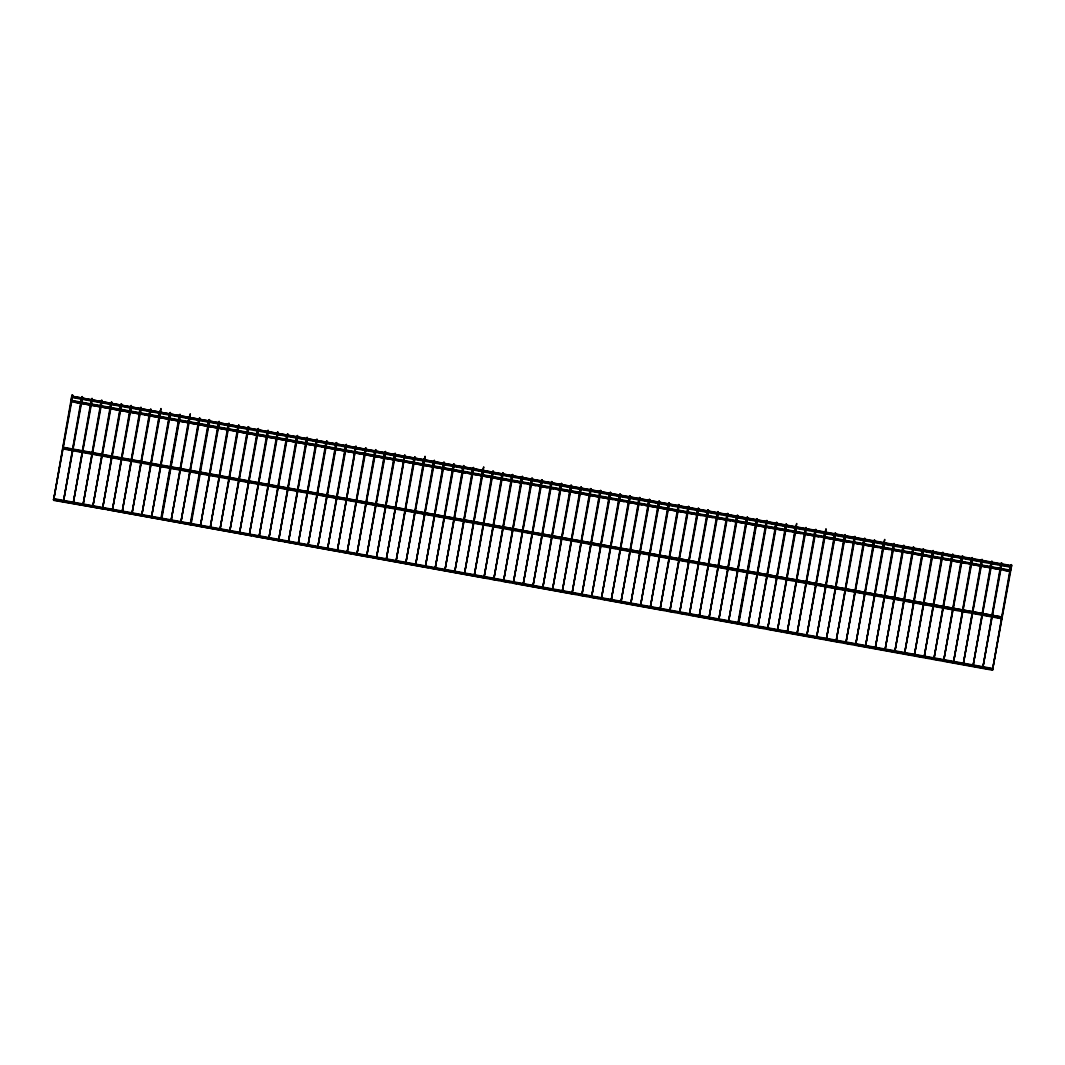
<?xml version="1.0" encoding="UTF-8"?>
<svg xmlns="http://www.w3.org/2000/svg" width="1065" height="1065" viewBox="0 0 1065 1065"><rect width="100%" height="100%" fill="white"/><g stroke="black" fill="none" stroke-linecap="round" stroke-linejoin="round"><path stroke-width="1.5" d="M992.487 670.191L53.623 499.951L53.849 498.673L992.78 668.501L992.474 670.231L1011.231 565.409L1011.098 566.101M62.862 448.352L62.955 447.766M1010.126 571.306L71.169 401.598L72.447 394.769L71.954 397.445L1010.898 567.219L1011.377 564.583L1010.219 570.72M81.978 397.937L82.231 396.526L81.166 402.131M91.75 399.708C93.148 392.772 88.768 414.165 91.35 399.335L73.232 503.252L92.375 398.856L90.951 403.901M101.242 400.453L83.017 505.023L102.16 400.626L100.736 405.672L100.935 402.077M101.534 401.478L101.787 400.067L100.736 405.672M111.319 403.236C112.704 396.313 108.324 417.706 110.906 402.876L92.788 506.794L111.931 402.464M121.09 405.006C122.435 398.27 118.148 419.291 120.691 404.647L102.573 508.564L121.716 404.168L120.292 409.213M130.875 406.777L131.128 405.379L130.076 410.984L130.276 407.376M140.66 408.547C142.044 401.612 137.665 423.005 140.247 408.175L122.129 512.105L141.286 407.695M150.445 410.318C151.789 403.568 147.489 424.602 150.032 409.945L131.914 513.876L151.057 409.466L149.633 414.511M160.216 412.088C162.945 399.295 157.234 426.013 159.617 412.688M170.001 413.859C171.385 406.923 167.005 428.316 169.588 413.486L151.47 517.404L170.626 413.007M189.557 417.387C192.286 404.594 186.575 431.312 188.958 417.999M199.341 419.157C200.686 412.421 196.386 433.455 198.929 418.798L180.81 522.715L199.967 418.319M218.605 421.687L200.38 526.256L219.523 421.846L218.099 426.905L218.298 423.298M218.897 422.698L219.15 421.301L218.099 426.905M228.682 424.469C230.027 417.733 225.727 438.753 228.283 424.096L210.164 528.027L229.308 423.617M238.467 426.24C239.811 419.49 235.511 440.524 238.054 425.867L219.936 529.798L239.093 425.388L237.655 430.433M247.945 426.998L229.721 531.555L248.864 427.158L247.439 432.204L247.639 428.609M248.238 428.01L248.491 426.599L247.439 432.204M258.023 429.781C259.367 423.031 255.081 444.065 257.624 429.408L239.505 533.325L258.649 428.929M267.808 431.551C269.192 424.615 264.812 446.009 267.395 431.179L249.277 535.096L268.433 430.699L267.009 435.745M277.299 432.297L259.061 536.866L278.205 432.47L276.78 437.515L276.98 433.921M277.579 433.309L277.832 431.911L276.78 437.515M287.364 435.079C288.708 428.343 284.422 449.363 286.964 434.72L268.846 538.637L287.976 434.294M297.148 436.85C298.533 429.914 294.153 451.32 296.736 436.477L278.617 540.408L297.774 435.998L296.35 441.056M306.64 437.609L288.402 542.178L307.545 437.768L306.121 442.814L306.321 439.219M306.933 438.62L307.173 437.222L306.121 442.814M316.704 440.391C318.049 433.641 313.762 454.675 316.305 440.018L298.187 543.949L317.317 439.605M326.489 442.161C327.834 435.412 323.534 456.446 326.076 441.789L307.958 545.719L327.115 441.309L325.69 446.355M335.981 442.907L317.743 547.477L336.899 443.08L335.462 448.125L335.661 444.531M336.274 443.932L336.527 442.521L335.462 448.125M346.045 445.703C347.443 438.767 343.063 460.16 345.646 445.33L327.527 549.247L346.671 444.851L345.246 449.896M355.83 447.46L356.083 446.062L337.299 551.018L355.537 446.448L354.645 451.174M365.322 448.219L347.084 552.788L366.24 448.392L364.802 453.437L365.015 449.843M365.615 449.23L365.867 447.832L364.802 453.437M375.386 451.001C376.784 444.078 372.404 465.472 374.987 450.641L356.868 554.559L376.012 450.149L374.587 455.208M384.878 451.76L366.653 556.329L385.796 451.919L384.372 456.978L384.572 453.37M385.171 452.771L385.423 451.374L384.372 456.978M394.955 454.542L395.208 453.144L394.143 458.735L394.356 455.141M404.727 456.313L404.98 454.915L386.209 559.87L404.434 455.301L403.542 460.013M414.511 458.083C415.856 451.334 411.569 472.367 414.112 457.71L395.994 561.628L415.137 457.231L413.713 462.277M424.296 459.854C427.025 447.047 421.301 473.765 423.697 460.453M434.067 461.611C435.465 454.688 431.085 476.082 433.668 461.252L415.55 565.169L434.693 460.772L433.269 465.818M443.852 463.382L444.105 461.984L443.053 467.588L443.253 463.994M453.637 465.152L453.89 463.754L452.838 469.359L453.038 465.764M463.421 466.923C464.806 459.987 460.426 481.393 463.009 466.55L444.89 570.481L464.034 466.071L462.609 471.129M473.193 468.693L473.432 467.375M482.685 469.452L464.447 574.022L483.603 469.612M482.978 470.464C485.707 457.67 479.995 484.389 482.378 471.063M492.762 472.234C494.107 465.485 489.807 486.519 492.349 471.862L474.231 575.792L493.388 471.382L491.95 476.428M502.534 474.005C503.878 467.255 499.591 488.289 502.134 473.632L484.016 577.549L503.159 473.153L501.735 478.198M512.025 474.75L493.787 579.32L512.944 474.923M512.318 475.775L512.571 474.364L511.52 479.969M522.103 477.533C523.447 470.797 519.148 491.83 521.69 477.173L503.572 581.091L522.729 476.694L521.291 481.739M531.874 479.303L532.127 477.905M541.366 480.062L523.141 584.632L542.285 480.222M541.659 481.074L541.912 479.676L540.86 485.281L541.06 481.673M551.444 482.844C552.788 476.108 548.488 497.129 551.031 482.472L532.913 586.402L552.069 481.992L550.632 487.051M561.215 484.615C562.613 477.679 558.233 499.072 560.816 484.242L542.697 588.173L561.841 483.763L560.416 488.808M570.707 485.374L552.482 589.943L571.625 485.534M571 486.386L571.253 484.988L570.201 490.579L571.319 487.158M580.784 488.156C582.129 481.407 577.829 502.44 580.372 487.783L562.253 591.701L581.41 487.304L579.986 492.349M590.276 488.902L572.038 593.471L591.182 489.075L589.757 494.12L589.957 490.526M590.556 489.927L590.809 488.515L589.757 494.12M600.048 490.672L581.823 595.242L600.966 490.845M600.341 491.684L600.593 490.286L599.542 495.891L599.741 492.296M610.125 493.454C611.51 486.532 607.13 507.925 609.712 493.095L591.594 597.012L610.751 492.616L609.326 497.661M619.617 494.213L601.379 598.783L620.522 494.373L619.098 499.432L619.298 495.837M619.91 495.225L620.149 493.827M629.388 495.984L611.164 600.553L630.307 496.144M629.681 496.996L629.934 495.598L628.882 501.202L630.001 497.768M639.466 498.766C640.85 491.83 636.471 513.223 639.053 498.393L620.935 602.324L640.092 497.914L638.667 502.96M648.958 499.525L630.72 604.095L649.876 499.685L648.439 504.73L648.638 501.136M649.251 500.537L649.504 499.139L648.439 504.73M659.022 502.307L659.275 500.896L658.223 506.501M668.807 504.078C670.191 497.142 665.811 518.535 668.394 503.705L650.276 607.622L669.432 503.226L668.008 508.271M678.298 504.823L660.06 609.393L679.217 504.996L677.779 510.042L677.992 506.447M678.591 505.848L678.844 504.437L677.779 510.042M698.147 509.376C699.532 502.454 695.165 523.847 697.748 509.017L679.63 612.934L698.773 508.538L697.349 513.583M707.639 510.135L689.401 614.705L708.558 510.295L707.12 515.354L707.333 511.746M707.932 511.147L708.185 509.749L707.12 515.354M717.704 512.917C719.048 506.181 714.761 527.202 717.304 512.545L699.186 616.475L718.316 512.132M727.488 514.688C728.873 507.752 724.506 529.145 727.089 514.315L708.97 618.246L728.114 513.836L726.689 518.881M747.044 518.229C748.442 511.293 744.062 532.686 746.645 517.856L728.527 621.774L747.657 517.444M766.614 521.757L766.867 520.359L765.815 525.964L766.015 522.369M776.398 523.527C777.783 516.605 773.403 537.998 775.986 523.168L757.867 627.085L777.011 522.689M786.17 525.298C787.434 518.029 782.948 539.769 786.689 525.098L767.652 628.856L785.877 524.286L784.985 529.012M795.954 527.069C798.683 514.275 792.972 540.993 795.355 527.668M805.739 528.839C807.124 521.903 802.744 543.296 805.326 528.466L787.208 632.397L806.365 527.987M815.51 530.61C816.855 523.86 812.568 544.894 815.111 530.237L796.993 634.168L816.136 529.758L814.712 534.803M825.295 532.38C828.024 519.574 822.313 546.292 824.696 532.979M835.08 534.151C836.424 527.401 832.124 548.435 834.667 533.778L816.549 637.695L835.706 533.299M844.851 535.921C846.196 529.172 841.909 550.206 844.452 535.549L826.334 639.466L845.477 535.069L844.052 540.115M854.343 536.667L836.118 641.236L855.262 536.84L853.837 541.885L854.037 538.291L873.566 541.952M854.636 537.679L854.889 536.281L853.837 541.885M864.421 539.449C865.765 532.713 861.465 553.733 864.008 539.09L845.89 643.007L865.046 538.597M874.192 541.22C875.59 534.284 871.21 555.69 873.793 540.847L855.674 644.778L874.818 540.368L873.393 545.426M883.684 541.979L865.459 646.548L884.602 542.138M883.977 542.99C886.706 530.197 880.995 556.915 883.378 543.589M893.761 544.761C895.106 538.011 890.806 559.045 893.349 544.388L875.23 648.319L894.387 543.909M903.533 546.531C904.931 539.596 900.551 560.989 903.133 546.159L885.015 650.089L904.158 545.679L902.734 550.725M913.025 547.277L894.8 651.847L913.943 547.45L912.519 552.495L912.718 548.901M913.317 548.302L913.57 546.891L912.519 552.495M923.102 550.072C924.447 543.323 920.147 564.357 922.689 549.7L904.571 653.617L923.728 549.221L922.303 554.266M932.887 551.83C934.231 545.094 929.931 566.127 932.474 551.47L914.356 655.388L933.499 550.991L932.075 556.037M942.365 552.589L924.14 657.158L943.284 552.762L941.859 557.807L942.059 554.213M942.658 553.6L942.911 552.202L941.859 557.807M952.443 555.371C953.787 548.635 949.487 569.655 952.03 555.011L933.912 658.929L953.068 554.519L951.644 559.578M962.227 557.141C963.612 550.206 959.232 571.612 961.815 556.769L943.697 660.699L962.853 556.289L961.415 561.348M971.706 557.9L953.481 662.47L972.625 558.06L971.2 563.105L971.4 559.511M971.999 558.912L972.252 557.514L971.2 563.105M981.784 560.683C983.168 553.747 978.788 575.14 981.371 560.31L963.253 664.24L982.409 559.831L980.985 564.876M991.568 562.453C992.953 555.517 988.573 576.911 991.156 562.08L973.037 665.998L992.194 561.601L990.756 566.647M1001.047 563.199L982.822 667.768L1001.965 563.372L1000.541 568.417L1000.741 564.823M1001.34 564.224L1001.593 562.813L1000.541 568.417M63.048 447.233L1001.979 617.061L1001.792 618.179M1010.033 571.825L1010.831 564.969L992.607 669.539L1011.75 565.142L1010.326 570.188L71.395 400.36L71.901 395.155L53.676 499.725L72.819 395.315L71.288 400.893M53.676 499.725L72.3 395.594M82.577 397.152L63.447 501.495L81.686 396.926L80.873 401.958M63.447 501.495L82.085 397.365M73.232 503.252L91.83 399.242M83.017 505.023L101.641 400.906M92.788 506.794L111.426 402.677M102.573 508.564L121.197 404.434M130.076 410.984L131.501 405.925L112.358 510.335L130.569 405.832M112.358 510.335L130.982 406.204M122.129 512.105L140.726 408.135M131.914 513.876L150.538 409.745M159.417 416.282L160.842 411.236L141.698 515.646L159.91 411.143M141.698 515.646L160.322 411.516M151.47 517.404L170.067 413.446M160.842 518.895L179.492 414.605L178.973 419.823L180.411 414.778L161.747 519.054L160.842 518.895L161.747 519.054M161.254 519.174L180.038 414.218L178.973 419.823M161.334 518.775L179.892 415.057M190.169 416.615L171.039 520.945L189.25 416.442M171.039 520.945L189.663 416.828M180.81 522.715L199.448 418.585M190.182 524.193L208.833 419.916L208.314 425.135L209.752 420.076L191.101 524.366L190.182 524.193L191.101 524.366M190.595 524.486L209.379 419.53L208.314 425.135M200.38 526.256L218.977 422.286M210.164 528.027L228.789 423.897M219.936 529.798L238.573 425.667M229.721 531.555L248.318 427.598M239.505 533.325L258.129 429.208M249.277 535.096L267.914 430.979M259.061 536.866L277.672 432.856M268.846 538.637L287.47 434.507M278.617 540.408L297.215 436.437M288.402 542.178L307.026 438.048M298.187 543.949L316.811 439.818M307.958 545.719L326.596 441.589M317.743 547.477L336.38 443.36M327.527 549.247L346.152 445.13M337.299 551.018L355.936 446.901L355.031 451.666M347.084 552.788L365.721 448.658M356.868 554.559L375.492 450.428M366.653 556.329L385.277 452.199M395.554 453.757L376.424 558.1L394.649 453.597M376.424 558.1L395.062 453.97M386.209 559.87L404.806 455.9M395.994 561.628L414.618 457.511M423.497 464.047L424.922 459.002L405.765 563.398L423.99 458.895M405.765 563.398L424.403 459.281M415.55 565.169L434.147 461.198M443.053 467.588L444.464 462.609L425.334 566.939L443.546 462.436M425.334 566.939L443.959 462.822M454.249 464.367L435.106 568.71L453.331 464.207M435.106 568.71L453.743 464.58M444.89 570.481L463.501 466.457M472.594 469.292L472.394 472.887L473.819 467.841L454.675 572.251L472.887 467.748M454.675 572.251L473.299 468.121M464.447 574.022L483.044 470.051M474.231 575.792L492.869 471.662M484.016 577.549L502.64 473.432M493.787 579.32L512.385 475.349M503.572 581.091L522.209 476.974M531.275 479.916L531.076 483.51L532.5 478.465L513.357 582.861L531.568 478.358M513.357 582.861L531.981 478.731M523.141 584.632L541.726 480.661M532.913 586.402L551.55 482.272M542.697 588.173L561.295 484.202M552.482 589.943L571.106 485.813M562.253 591.701L580.891 487.584M572.038 593.471L590.662 489.354M581.823 595.242L600.447 491.125M591.594 597.012L610.232 492.882M601.379 598.783L619.976 494.812M611.164 600.553L629.788 496.423M620.935 602.324L639.572 498.194M630.72 604.095L649.357 499.964M659.634 501.522L640.504 605.865L658.729 501.296L657.917 506.328M640.504 605.865L659.129 501.735M650.276 607.622L668.873 503.665M660.06 609.393L678.698 505.276M688.975 506.834L669.845 611.164L688.07 506.594L687.564 511.812L688.682 508.378M669.845 611.164L688.616 506.208L687.564 511.812M679.63 612.934L698.214 508.964M689.401 614.705L708.039 510.574M699.186 616.475L717.81 512.345M708.97 618.246L727.568 514.222M736.674 517.058L736.474 520.652L737.899 515.606L718.742 620.016L736.967 515.513M718.742 620.016L737.526 515.047L736.088 520.159M728.527 621.774L747.124 517.816M737.885 623.265L756.536 518.975L756.03 524.193L757.455 519.148L738.804 623.424L737.885 623.265L738.804 623.424M738.311 623.544L757.082 518.588L756.03 524.193M738.378 623.145L756.935 519.427M765.815 525.964L767.239 520.918L748.083 625.315L766.307 520.812M748.083 625.315L766.72 521.198M757.867 627.085L776.465 523.115M767.652 628.856L786.276 524.726M795.156 531.275L796.58 526.216L777.423 630.626L795.648 526.123M777.423 630.626L796.061 526.496M787.208 632.397L805.846 528.267M796.993 634.168L815.617 530.037M824.496 536.574L825.921 531.528L806.764 635.925L824.989 531.422M806.764 635.925L825.362 531.968M816.549 637.695L835.186 533.578M826.334 639.466L844.958 535.349M836.118 641.236L854.702 537.266M845.89 643.007L864.527 538.877M855.674 644.778L874.298 540.647M865.459 646.548L884.043 542.578M875.23 648.319L893.868 544.188M885.015 650.089L903.639 545.959M894.8 651.847L913.397 547.836M904.571 653.617L923.209 549.5M914.356 655.388L932.953 551.417M924.14 657.158L942.765 553.028M933.912 658.929L952.549 554.798M943.697 660.699L962.294 556.729M953.481 662.47L972.105 558.34M963.253 664.24L981.89 560.11M973.037 665.998L991.648 561.987M982.822 667.768L1001.446 563.651M53.556 500.364L104.33 509.123M1001.992 617.008L62.981 447.646M992.181 669.259L992.78 668.54M81.512 402.077L82.285 398.696M110.52 407.442L111.639 404.008M140.207 412.688L140.979 409.319M169.202 418.052L170.32 414.618M188.758 421.594L189.876 418.159M198.543 423.364L199.661 419.93M227.883 428.663L229.002 425.241M257.224 433.974L258.342 430.54M286.565 439.286L287.683 435.851M315.906 444.584L317.024 441.163M394.143 458.735L395.261 455.314M403.928 460.506L404.514 457.431M452.838 469.359L453.956 465.924M472.394 472.887L473.126 468.946M482.179 474.657L483.297 471.236M511.213 479.796L511.719 476.374M511.866 479.902L512.638 476.534M531.076 483.51L531.821 479.556M540.86 485.281L541.979 481.846M569.895 490.406L570.401 486.985M599.542 495.891L600.66 492.456M619.098 499.432L619.843 495.478M628.576 501.016L629.082 497.595M658.569 506.447L659.341 503.066M717.251 517.058L718.023 513.689M736.474 520.652L737.047 517.577M746.245 522.422L747.364 518.988M775.586 527.734L776.705 524.299M785.371 529.505L785.957 526.429M804.927 533.033L806.045 529.611M834.268 538.344L835.386 534.91M863.609 543.656L864.727 540.221M883.178 547.184L884.296 543.762M892.963 548.954L894.081 545.533M71.009 399.868L71.927 400.041M80.794 401.638L81.699 401.811M90.565 403.409L91.484 403.568M100.35 405.179L101.268 405.339M110.134 406.95L111.04 407.11M119.906 408.72L120.824 408.88M129.69 410.491L130.609 410.651M139.475 412.248L140.394 412.421M149.246 414.019L150.165 414.192M159.031 415.789L159.95 415.962M168.816 417.56L169.734 417.733M178.587 419.33L179.506 419.49M188.372 421.101L189.29 421.261M198.157 422.872L199.075 423.031M207.928 424.642L208.846 424.802M217.713 426.399L218.631 426.572M227.497 428.17L228.416 428.343M237.282 429.94L238.187 430.114M247.053 431.711L247.972 431.884M256.838 433.482L257.757 433.641M266.623 435.252L267.528 435.412M276.394 437.023L277.313 437.183M286.179 438.793L287.097 438.953M295.964 440.564L296.882 440.724M305.735 442.321L306.653 442.494M315.52 444.092L316.438 444.265M325.304 445.862L326.223 446.035M335.076 447.633L335.994 447.793M344.86 449.403L345.779 449.563M364.416 452.945L365.335 453.104M374.201 454.715L375.12 454.875M383.986 456.472L384.904 456.645M393.77 458.243L394.676 458.416M413.327 461.784L414.245 461.957M423.111 463.555L424.016 463.714M432.883 465.325L433.801 465.485M442.667 467.096L443.586 467.255M452.452 468.866L453.37 469.026M462.223 470.623L463.142 470.797M472.008 472.394L472.927 472.567M481.793 474.165L482.711 474.338M491.564 475.935L492.483 476.108M501.349 477.706L502.267 477.865M511.133 479.476L512.052 479.636M520.905 481.247L521.823 481.407M530.689 483.017L531.608 483.177M540.474 484.788L541.393 484.948M550.259 486.545L551.164 486.718M560.03 488.316L560.949 488.489M569.815 490.086L570.734 490.259M579.6 491.857L580.505 492.03M589.371 493.628L590.29 493.787M599.156 495.398L600.074 495.558M608.94 497.169L609.859 497.328M618.712 498.939L619.63 499.099M628.496 500.696L629.415 500.87M638.281 502.467L639.2 502.64M648.053 504.238L648.971 504.411M657.837 506.008L658.756 506.181M667.622 507.779L668.54 507.938M677.393 509.549L678.312 509.709M687.178 511.32L688.096 511.48M696.963 513.09L697.881 513.25M706.747 514.861L707.653 515.021M716.519 516.618L717.437 516.791M726.303 518.389L727.222 518.562M745.859 521.93L746.778 522.103M755.644 523.7L756.563 523.86M765.429 525.471L766.347 525.631M775.2 527.242L776.119 527.401M794.77 530.769L795.688 530.942M804.541 532.54L805.459 532.713M814.326 534.311L815.244 534.484M824.11 536.081L825.029 536.254M833.882 537.852L834.8 538.011M843.666 539.622L844.585 539.782M853.451 541.393L854.37 541.553M863.236 543.163L864.141 543.323M873.007 544.934L873.926 545.094M882.792 546.691L883.71 546.864M892.577 548.462L893.482 548.635M902.348 550.232L903.266 550.405M912.133 552.003L913.051 552.176M921.917 553.773L922.836 553.933M931.689 555.544L932.607 555.704M941.473 557.314L942.392 557.474M951.258 559.085L952.177 559.245M961.029 560.842L961.948 561.015M970.814 562.613L971.733 562.786M980.599 564.383L981.517 564.557M990.37 566.154L991.289 566.327M1000.155 567.925L1001.073 568.084M1009.94 569.695L1010.858 569.855M53.25 499.432L54.169 499.605M63.035 501.202L63.953 501.362M72.806 502.973L73.725 503.133M82.591 504.743L83.509 504.903M92.375 506.514L93.294 506.674M102.147 508.285L103.065 508.444M111.931 510.042L112.85 510.215M121.716 511.812L122.635 511.985M131.501 513.583L132.406 513.756M141.272 515.354L142.191 515.513M151.057 517.124L151.976 517.284M170.613 520.665L171.532 520.825M180.398 522.436L181.316 522.596M199.954 525.964L200.872 526.137M209.738 527.734L210.657 527.907M219.523 529.505L220.442 529.678M229.295 531.275L230.213 531.435M239.079 533.046L239.998 533.206M248.864 534.816L249.782 534.976M258.635 536.587L259.554 536.747M268.42 538.344L269.339 538.517M278.205 540.115L279.123 540.288M287.989 541.885L288.895 542.058M297.761 543.656L298.679 543.829M307.545 545.426L308.464 545.586M317.33 547.197L318.235 547.357M327.101 548.968L328.02 549.127M336.886 550.738L337.805 550.898M346.671 552.509L347.589 552.668M356.442 554.266L357.361 554.439M366.227 556.037L367.145 556.21M376.012 557.807L376.93 557.98M385.783 559.578L386.702 559.751M395.568 561.348L396.486 561.508M405.352 563.119L406.271 563.279M415.124 564.889L416.042 565.049M424.908 566.66L425.827 566.82M434.693 568.417L435.612 568.59M444.478 570.188L445.383 570.361M454.249 571.958L455.168 572.131M464.034 573.729L464.952 573.902M473.819 575.499L474.724 575.659M483.59 577.27L484.508 577.43M493.375 579.04L494.293 579.2M503.159 580.811L504.078 580.971M512.931 582.582L513.849 582.741M522.715 584.339L523.634 584.512M532.5 586.109L533.419 586.283M542.271 587.88L543.19 588.053M552.056 589.651L552.975 589.824M561.841 591.421L562.759 591.581M571.612 593.192L572.531 593.351M581.397 594.962L582.315 595.122M591.182 596.733L592.1 596.893M600.966 598.49L601.871 598.663M610.738 600.261L611.656 600.434M620.522 602.031L621.441 602.204M630.307 603.802L631.212 603.975M640.078 605.572L640.997 605.732M649.863 607.343L650.782 607.503M659.648 609.113L660.566 609.273M669.419 610.884L670.338 611.044M679.204 612.655L680.122 612.814M688.988 614.412L689.907 614.585M698.76 616.182L699.678 616.355M708.545 617.953L709.463 618.126M718.329 619.723L719.248 619.897M728.101 621.494L729.019 621.654M747.67 625.035L748.589 625.195M757.455 626.806L758.36 626.966M767.226 628.563L768.145 628.736M777.011 630.334L777.929 630.507M786.795 632.104L787.701 632.277M796.567 633.875L797.485 634.048M806.351 635.645L807.27 635.805M816.136 637.416L817.055 637.576M825.908 639.186L826.826 639.346M835.692 640.957L836.611 641.117M845.477 642.728L846.395 642.887M855.248 644.485L856.167 644.658M865.033 646.255L865.952 646.428M874.818 648.026L875.736 648.199M884.589 649.796L885.508 649.956M894.374 651.567L895.292 651.727M904.158 653.338L905.077 653.497M913.943 655.108L914.848 655.268M923.714 656.879L924.633 657.038M933.499 658.636L934.418 658.809M943.284 660.407L944.189 660.58M953.055 662.177L953.974 662.35M962.84 663.948L963.758 664.121M972.625 665.718L973.543 665.878M982.396 667.489L983.315 667.649M1011.191 565.568L72.167 396.273L1011.124 565.981M72.034 396.979L103.119 402.597M106.394 403.196L191.447 418.572M194.722 419.171L237.255 426.865M240.53 427.451L250.342 429.222M253.616 429.821L261.79 431.298M265.065 431.884L338.67 445.21M341.945 445.796L350.119 447.273M353.394 447.872L426.998 461.185M430.273 461.771L508.79 475.975M512.065 476.561L515.327 477.16M518.602 477.746L574.221 487.81M577.496 488.396L585.67 489.873M588.945 490.472L603.669 493.135M606.93 493.721L662.55 503.785M665.825 504.371L673.999 505.848M677.273 506.447L691.997 509.11M695.272 509.696L721.444 514.435M729.618 515.913L750.878 519.76M754.153 520.346L762.34 521.837M765.602 522.422L809.773 530.41M817.947 531.888L821.221 532.487M824.496 533.072L839.22 535.735M842.482 536.334L850.669 537.812M876.841 542.538L898.101 546.385M906.275 547.863L909.55 548.462M912.825 549.047L920.999 550.525M924.274 551.124L927.548 551.71M930.823 552.309L961.895 557.927M965.17 558.513L986.43 562.36M989.705 562.959L997.878 564.437M1001.153 565.022L1009.34 566.5M71.328 400.773L1010.259 570.6M74.444 402.184L100.616 406.923M103.877 407.509L141.512 414.312M144.773 414.911L229.84 430.287M233.115 430.886L275.635 438.58M278.91 439.166L288.721 440.937M291.996 441.536L318.169 446.262M321.444 446.861L363.977 454.555M367.239 455.141L377.063 456.925M380.325 457.511L388.512 458.988M391.774 459.587L465.392 472.9M468.653 473.486L476.84 474.963M480.115 475.562L524.273 483.55M527.548 484.136L535.722 485.613M538.996 486.212L547.17 487.69M550.445 488.276L553.72 488.875M556.995 489.461L612.601 499.525M615.876 500.111L624.063 501.588M627.325 502.187L642.049 504.85M645.323 505.436L700.943 515.5M709.117 516.978L712.392 517.563M715.667 518.162L730.377 520.825M733.652 521.411L764.737 527.042M768.011 527.628L789.272 531.475M792.546 532.061L800.72 533.552M803.995 534.137L818.719 536.8M826.893 538.278L848.153 542.125M856.34 543.603L877.6 547.45M880.875 548.049L889.049 549.527M892.324 550.112L911.946 553.667M915.221 554.253L936.494 558.1M944.668 559.578L947.943 560.177M951.205 560.762L965.928 563.425M969.203 564.024L1000.288 569.642M1003.55 570.228L1008.462 571.12M64.472 448.764L74.284 450.535M77.545 451.134L133.165 461.185M136.44 461.784L144.614 463.262M147.889 463.847L221.493 477.16M224.768 477.759L232.955 479.237M236.217 479.822L309.835 493.135M313.097 493.734L355.63 501.429M358.905 502.014L398.164 509.123M401.438 509.709L457.045 519.773M460.32 520.359L486.492 525.098M489.767 525.684L502.853 528.054M506.128 528.639L515.939 530.423M519.214 531.009L545.387 535.748M548.648 536.334L556.835 537.812M560.097 538.411L574.82 541.073M578.095 541.659L604.268 546.398M607.543 546.984L615.716 548.462M618.991 549.061L633.715 551.723M636.99 552.309L645.164 553.787M648.439 554.386L692.596 562.373M700.783 563.851L704.045 564.437M707.32 565.036L715.507 566.513M718.769 567.099L722.043 567.698M725.318 568.284L780.938 578.348M789.112 579.826L792.387 580.425M795.648 581.011L810.372 583.673M813.647 584.259L844.731 589.89M847.993 590.476L869.266 594.323M877.44 595.801L880.715 596.4M883.99 596.986L898.714 599.648M906.887 601.126L933.06 605.865M936.335 606.451L957.595 610.298M960.87 610.897L969.043 612.375M972.318 612.961L987.042 615.623M995.216 617.101L1000.128 617.993M62.755 448.884L1001.686 618.698M53.769 499.139L992.7 668.966M107.605 509.722L192.659 525.098M195.933 525.697L251.553 535.748M254.815 536.347L280.987 541.073M284.262 541.672L339.881 551.723M343.156 552.322L351.33 553.8M354.605 554.386L369.329 557.048M372.59 557.647L428.21 567.698M431.485 568.297L439.659 569.775M442.934 570.361L487.104 578.362M490.366 578.947L498.553 580.425M501.815 581.024L510.002 582.502M513.277 583.087L516.538 583.687M519.813 584.272L527.987 585.75M531.262 586.349L575.433 594.337M578.708 594.922L586.882 596.4M590.156 596.999L598.33 598.477M601.605 599.062L604.88 599.662M608.142 600.247L663.761 610.312M667.036 610.897L675.21 612.375M678.485 612.974L686.659 614.452M689.934 615.038L693.209 615.637M696.483 616.222L752.09 626.287M755.365 626.872L763.538 628.35M766.813 628.949L781.537 631.612M784.812 632.197L810.984 636.937M814.246 637.522L822.433 639M825.708 639.599L840.418 642.262M843.693 642.847L851.88 644.325M855.142 644.924L869.865 647.587M873.14 648.172L899.313 652.912M902.587 653.497L910.761 654.988M914.036 655.574L922.21 657.052M925.485 657.651L928.76 658.237M932.021 658.822L940.209 660.313M943.484 660.899L987.641 668.887"/></g></svg>
